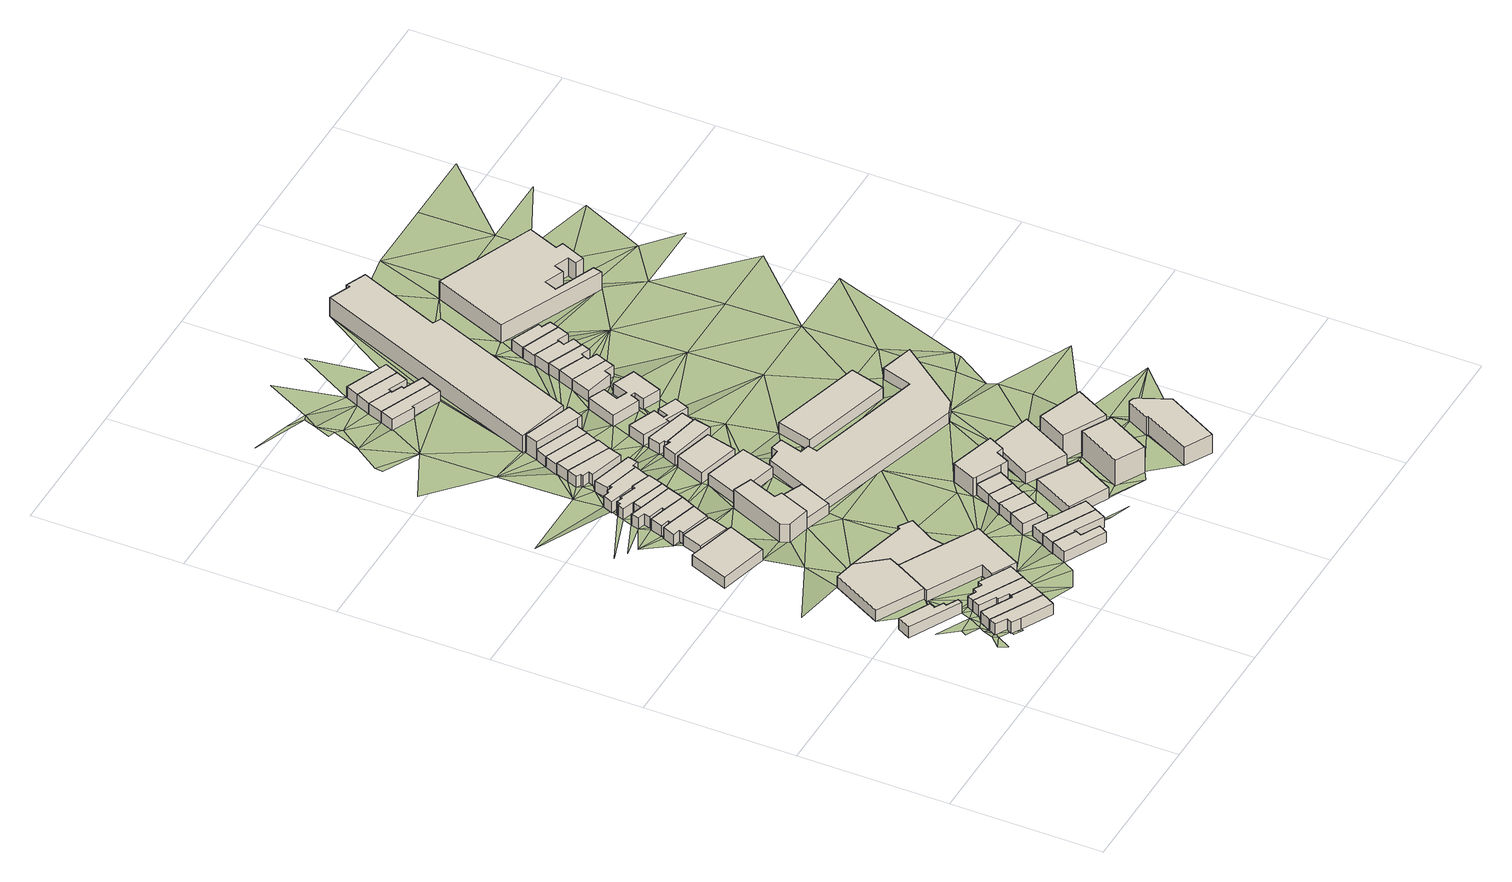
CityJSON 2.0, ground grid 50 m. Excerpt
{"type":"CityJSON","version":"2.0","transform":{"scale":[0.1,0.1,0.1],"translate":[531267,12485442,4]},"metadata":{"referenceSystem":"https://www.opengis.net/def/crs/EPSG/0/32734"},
"CityObjects":{
"building1":{"type":"Building","attributes":{"address":"7 Cecil Road Salt River Cape Town","building":"house","building:levels":1,"building_height":4.1,"plus_code":"4FRW3FC7+4F2","ground_height":8.91,"roof_height":13.01},"geometry":[{"type":"Solid","lod":"1","boundaries":[[[[0,1,2,3]],[[1,4,5,2]],[[4,6,7,5]],[[6,8,9,7]],[[8,10,11,9]],[[10,12,13,11]],[[12,14,15,13]],[[14,0,3,15]],[[3,2,5,7,9,11,13,15]],[[14,12,10,8,6,4,1,0]]]]}]},
"building2":{"type":"Building","attributes":{"address":"22 Fenton Road Salt River Cape Town","building":"house","building:levels":1,"building_height":4.1,"plus_code":"4FRW3FC7+2G6","ground_height":8.92,"roof_height":13.02},"geometry":[{"type":"Solid","lod":"1","boundaries":[[[[16,17,18,19]],[[17,20,21,18]],[[20,22,23,21]],[[22,24,25,23]],[[24,26,27,25]],[[26,28,29,27]],[[28,16,19,29]],[[19,18,21,23,25,27,29]],[[28,26,24,22,20,17,16]]]]}]},
"building3":{"type":"Building","attributes":{"address":"20 Fenton Road Salt River Cape Town","building":"house","building:levels":1,"building_height":4.1,"plus_code":"4FRW3FC7+2GM","ground_height":8.92,"roof_height":13.02},"geometry":[{"type":"Solid","lod":"1","boundaries":[[[[17,30,31,18]],[[30,32,33,31]],[[32,34,35,33]],[[34,36,37,35]],[[36,20,21,37]],[[20,17,18,21]],[[18,31,33,35,37,21]],[[20,36,34,32,30,17]]]]}]},
"building4":{"type":"Building","attributes":{"address":"Albert Road Salt River Cape Town","building":"retail","building:levels":1,"building_height":4.1,"plus_code":"4FRW3FC7+5FH","ground_height":8.48,"roof_height":12.58},"geometry":[{"type":"Solid","lod":"1","boundaries":[[[[38,39,40,41]],[[39,42,43,40]],[[42,44,45,43]],[[44,46,47,45]],[[46,48,49,47]],[[48,38,41,49]],[[41,40,43,45,47,49]],[[48,46,44,42,39,38]]]]}]},
"building5":{"type":"Building","attributes":{"address":"18 Fenton Road Salt River Cape Town","building":"house","building:levels":1,"building_height":4.1,"plus_code":"4FRW3FC7+3G4","ground_height":8.92,"roof_height":13.02},"geometry":[{"type":"Solid","lod":"1","boundaries":[[[[30,50,51,31]],[[50,52,53,51]],[[52,54,55,53]],[[54,56,57,55]],[[56,58,59,57]],[[58,60,61,59]],[[60,32,33,61]],[[32,30,31,33]],[[31,51,53,55,57,59,61,33]],[[32,60,58,56,54,52,50,30]]]]}]},
"building6":{"type":"Building","attributes":{"address":"16 Fenton Road Salt River Cape Town","building":"house","building:levels":1,"building_height":4.1,"plus_code":"4FRW3FC7+3G9","ground_height":8.92,"roof_height":13.02},"geometry":[{"type":"Solid","lod":"1","boundaries":[[[[50,62,63,51]],[[62,64,65,63]],[[64,66,67,65]],[[66,68,69,67]],[[68,70,71,69]],[[70,72,73,71]],[[72,52,53,73]],[[52,50,51,53]],[[51,63,65,67,69,71,73,53]],[[52,72,70,68,66,64,62,50]]]]}]},
"building7":{"type":"Building","attributes":{"address":"517 Albert Road Salt River Cape Town","building":"retail","building:levels":1,"building_height":4.1,"plus_code":"4FRW3FC7+8FV","ground_height":7.36,"roof_height":11.46},"geometry":[{"type":"Solid","lod":"1","boundaries":[[[[74,75,76,77]],[[75,78,79,76]],[[78,80,81,79]],[[80,74,77,81]],[[77,76,79,81]],[[80,78,75,74]]]]}]},
"building8":{"type":"Building","attributes":{"address":"Albert Road Salt River Cape Town","building":"retail","building:levels":1,"building_height":4.1,"plus_code":"4FRW3FC7+4H4","ground_height":8.55,"roof_height":12.65},"geometry":[{"type":"Solid","lod":"1","boundaries":[[[[82,83,47,84]],[[83,85,45,47]],[[85,86,87,45]],[[86,88,89,87]],[[88,90,91,89]],[[90,92,93,91]],[[92,94,95,93]],[[94,82,84,95]],[[84,47,45,87,89,91,93,95]],[[94,92,90,88,86,85,83,82]]]]}]},
"building9":{"type":"Building","attributes":{"address":"London Road Salt River Cape Town","building":"house","building:levels":1,"building_height":4.1,"plus_code":"4FRW3FC7+9FQ","ground_height":7.57,"roof_height":11.67},"geometry":[{"type":"Solid","lod":"1","boundaries":[[[[96,97,98,99]],[[97,100,101,98]],[[100,102,103,101]],[[102,96,99,103]],[[99,98,101,103]],[[102,100,97,96]]]]}]},
"building10":{"type":"Building","attributes":{"address":"Albert Road Salt River Cape Town","building":"retail","building:levels":1,"building_height":4.1,"plus_code":"4FRW3FC7+5HF","ground_height":8.55,"roof_height":12.65},"geometry":[{"type":"Solid","lod":"1","boundaries":[[[[104,105,49,41]],[[105,83,47,49]],[[83,82,84,47]],[[82,106,107,84]],[[106,108,109,107]],[[108,110,111,109]],[[110,112,113,111]],[[112,104,41,113]],[[41,49,47,84,107,109,111,113]],[[112,110,108,106,82,83,105,104]]]]}]},
"building11":{"type":"Building","attributes":{"address":"London Road Salt River Cape Town","building":"house","building:levels":1,"building_height":4.1,"plus_code":"4FRW3FC7+CG2","ground_height":6.97,"roof_height":11.07},"geometry":[{"type":"Solid","lod":"1","boundaries":[[[[114,115,116,117]],[[115,118,119,116]],[[118,120,121,119]],[[120,122,123,121]],[[122,124,125,123]],[[124,126,127,125]],[[126,114,117,127]],[[117,116,119,121,123,125,127]],[[126,124,122,120,118,115,114]]]]}]},
"building12":{"type":"Building","attributes":{"address":"London Road Salt River Cape Town","building":"house","building:levels":1,"building_height":4.1,"plus_code":"4FRW3FC7+CGF","ground_height":6.97,"roof_height":11.07},"geometry":[{"type":"Solid","lod":"1","boundaries":[[[[114,128,129,117]],[[128,130,131,129]],[[130,132,133,131]],[[132,134,135,133]],[[134,136,137,135]],[[136,115,116,137]],[[115,114,117,116]],[[117,129,131,133,135,137,116]],[[115,136,134,132,130,128,114]]]]}]},
"building13":{"type":"Building","attributes":{"address":"London Road Salt River Cape Town","building":"house","building:levels":1,"building_height":4.1,"plus_code":"4FRW3FC7+CGV","ground_height":6.97,"roof_height":11.07},"geometry":[{"type":"Solid","lod":"1","boundaries":[[[[128,138,139,129]],[[138,140,141,139]],[[140,142,143,141]],[[142,144,145,143]],[[144,146,147,145]],[[146,148,149,147]],[[148,150,151,149]],[[150,130,131,151]],[[130,128,129,131]],[[129,139,141,143,145,147,149,151,131]],[[130,150,148,146,144,142,140,138,128]]]]}]},
"building14":{"type":"Building","attributes":{"address":"O Blowitz Bros. Buildings 45 London Road Salt River Cape Town","building":"retail","building:levels":2,"building_height":6.9,"plus_code":"4FRW3FC7+9H3","ground_height":7.55,"roof_height":14.45},"geometry":[{"type":"Solid","lod":"1","boundaries":[[[[152,153,154,155]],[[153,156,157,154]],[[156,158,159,157]],[[158,160,161,159]],[[160,162,163,161]],[[162,164,165,163]],[[164,152,155,165]],[[155,154,157,159,161,163,165]],[[164,162,160,158,156,153,152]]]]}]},
"building15":{"type":"Building","attributes":{"address":"13 Fenton Road Salt River Cape Town","building":"house","building:levels":1,"building_height":4.1,"plus_code":"4FRW3FC7+2M3","ground_height":9.48,"roof_height":13.58},"geometry":[{"type":"Solid","lod":"1","boundaries":[[[[166,167,168,169]],[[167,170,171,168]],[[170,172,173,171]],[[172,174,175,173]],[[174,176,177,175]],[[176,166,169,177]],[[169,168,171,173,175,177]],[[176,174,172,170,167,166]]]]}]},
"building16":{"type":"Building","attributes":{"address":"London Road Salt River Cape Town","building":"house","building:levels":1,"building_height":4.1,"plus_code":"4FRW3FC7+FG4","ground_height":6.97,"roof_height":11.07},"geometry":[{"type":"Solid","lod":"1","boundaries":[[[[138,178,179,139]],[[178,180,181,179]],[[180,140,141,181]],[[140,138,139,141]],[[139,179,181,141]],[[140,180,178,138]]]]}]},
"building17":{"type":"Building","attributes":{"address":"London Road Salt River Cape Town","building":"house","building:levels":1,"building_height":4.1,"plus_code":"4FRW3FC7+FGG","ground_height":6.97,"roof_height":11.07},"geometry":[{"type":"Solid","lod":"1","boundaries":[[[[178,182,183,179]],[[182,184,185,183]],[[184,186,187,185]],[[186,188,189,187]],[[188,190,191,189]],[[190,192,193,191]],[[192,194,195,193]],[[194,196,197,195]],[[196,198,199,197]],[[198,180,181,199]],[[180,178,179,181]],[[179,183,185,187,189,191,193,195,197,199,181]],[[180,198,196,194,192,190,188,186,184,182,178]]]]}]},
"building18":{"type":"Building","attributes":{"address":"London Road Salt River Cape Town","building":"house","building:levels":1,"building_height":4.1,"plus_code":"4FRW3FC7+FGQ","ground_height":6.5,"roof_height":10.6},"geometry":[{"type":"Solid","lod":"1","boundaries":[[[[200,201,202,203]],[[201,204,205,202]],[[204,206,207,205]],[[206,208,209,207]],[[208,210,211,209]],[[210,212,213,211]],[[212,214,215,213]],[[214,216,217,215]],[[216,200,203,217]],[[203,202,205,207,209,211,213,215,217]],[[216,214,212,210,208,206,204,201,200]]]]}]},
"building19":{"type":"Building","attributes":{"address":"11 Fenton Road Salt River Cape Town","building":"house","building:levels":1,"building_height":4.1,"plus_code":"4FRW3FC7+2MP","ground_height":9.08,"roof_height":13.18},"geometry":[{"type":"Solid","lod":"1","boundaries":[[[[218,219,220,221]],[[219,222,223,220]],[[222,224,225,223]],[[224,226,227,225]],[[226,228,229,227]],[[228,218,221,229]],[[221,220,223,225,227,229]],[[228,226,224,222,219,218]]]]}]},
"building20":{"type":"Building","attributes":{"address":"523 Albert Road Salt River Cape Town","building":"retail","building:levels":1,"building_height":4.1,"plus_code":"4FRW3FC7+8H5","ground_height":7.55,"roof_height":11.65},"geometry":[{"type":"Solid","lod":"1","boundaries":[[[[152,230,231,232]],[[230,233,234,231]],[[233,235,236,234]],[[235,237,238,236]],[[237,153,239,238]],[[153,152,232,239]],[[232,231,234,236,238,239]],[[153,237,235,233,230,152]]]]}]},
"building21":{"type":"Building","attributes":{"address":"9 Fenton Road Salt River Cape Town","building":"house","building:levels":1,"building_height":4.1,"plus_code":"4FRW3FC7+2MX","ground_height":9.08,"roof_height":13.18},"geometry":[{"type":"Solid","lod":"1","boundaries":[[[[218,228,229,221]],[[228,240,241,229]],[[240,242,243,241]],[[242,218,221,243]],[[221,229,241,243]],[[242,240,228,218]]]]}]},
"building22":{"type":"Building","attributes":{"address":"7 Fenton Road Salt River Cape Town","building":"house","building:levels":1,"building_height":4.1,"plus_code":"4FRW3FC7+3MP","ground_height":9.08,"roof_height":13.18},"geometry":[{"type":"Solid","lod":"1","boundaries":[[[[244,245,246,247]],[[245,248,249,246]],[[248,250,251,249]],[[250,244,247,251]],[[247,246,249,251]],[[250,248,245,244]]]]}]},
"building23":{"type":"Building","attributes":{"address":"London Road Salt River Cape Town","building":"house","building:levels":1,"building_height":4.1,"plus_code":"4FRW3FC7+GH2","ground_height":6.5,"roof_height":10.6},"geometry":[{"type":"Solid","lod":"1","boundaries":[[[[201,252,253,202]],[[252,254,255,253]],[[254,256,257,255]],[[256,258,259,257]],[[258,260,261,259]],[[260,204,205,261]],[[204,201,202,205]],[[202,253,255,257,259,261,205]],[[204,260,258,256,254,252,201]]]]}]},
"building24":{"type":"Building","attributes":{"address":"5 Fenton Road Salt River Cape Town","building":"house","building:levels":1,"building_height":4.1,"plus_code":"4FRW3FC7+3PR","ground_height":9.08,"roof_height":13.18},"geometry":[{"type":"Solid","lod":"1","boundaries":[[[[262,244,247,263]],[[244,250,251,247]],[[250,264,265,251]],[[264,262,263,265]],[[263,247,251,265]],[[264,250,244,262]]]]}]},
"building25":{"type":"Building","attributes":{"address":"28 London Road Salt River Cape Town","building":"house","building:levels":1,"building_height":4.1,"plus_code":"4FRW3FC7+GHJ","ground_height":6.5,"roof_height":10.6},"geometry":[{"type":"Solid","lod":"1","boundaries":[[[[266,267,268,269]],[[267,270,271,268]],[[270,272,273,271]],[[272,274,275,273]],[[274,276,277,275]],[[276,278,279,277]],[[278,280,281,279]],[[280,266,269,281]],[[269,268,271,273,275,277,279,281]],[[280,278,276,274,272,270,267,266]]]]}]},
"building26":{"type":"Building","attributes":{"address":"37 London Road Salt River Cape Town","building":"house","building:levels":1,"building_height":4.1,"plus_code":"4FRW3FC7+9JV","ground_height":7.06,"roof_height":11.16},"geometry":[{"type":"Solid","lod":"1","boundaries":[[[[282,283,284,285]],[[283,286,287,284]],[[286,288,289,287]],[[288,282,285,289]],[[285,284,287,289]],[[288,286,283,282]]]]}]},
"building27":{"type":"Building","attributes":{"address":"26 London Road Salt River Cape Town","building":"house","building:levels":1,"building_height":4.1,"plus_code":"4FRW3FC7+HH3","ground_height":6.5,"roof_height":10.6},"geometry":[{"type":"Solid","lod":"1","boundaries":[[[[290,291,292,293]],[[291,267,268,292]],[[267,266,269,268]],[[266,290,293,269]],[[293,292,268,269]],[[266,267,291,290]]]]}]},
"building28":{"type":"Building","attributes":{"address":"3 Fenton Road Salt River Cape Town","building":"house","building:levels":1,"building_height":4.1,"plus_code":"4FRW3FC7+4P7","ground_height":8.55,"roof_height":12.65},"geometry":[{"type":"Solid","lod":"1","boundaries":[[[[294,295,296,297]],[[295,298,299,296]],[[298,300,301,299]],[[300,294,297,301]],[[297,296,299,301]],[[300,298,295,294]]]]}]},
"building29":{"type":"Building","attributes":{"address":"24 London Road Salt River Cape Town","building":"house","building:levels":1,"building_height":4.1,"plus_code":"4FRW3FC7+HH8","ground_height":6.03,"roof_height":10.13},"geometry":[{"type":"Solid","lod":"1","boundaries":[[[[302,303,304,305]],[[303,306,307,304]],[[306,308,309,307]],[[308,302,305,309]],[[305,304,307,309]],[[308,306,303,302]]]]}]},
"building30":{"type":"Building","attributes":{"address":"1 Fenton Road Salt River Cape Town","building":"house","building:levels":1,"building_height":4.1,"plus_code":"4FRW3FC7+4PP","ground_height":8.55,"roof_height":12.65},"geometry":[{"type":"Solid","lod":"1","boundaries":[[[[310,294,297,311]],[[294,300,301,297]],[[300,312,313,301]],[[312,310,311,313]],[[311,297,301,313]],[[312,300,294,310]]]]}]},
"building31":{"type":"Building","attributes":{"address":"31 London Road Salt River Cape Town","building":"house","building:levels":1,"building_height":4.1,"plus_code":"4FRW3FC7+CJP","ground_height":7.06,"roof_height":11.16},"geometry":[{"type":"Solid","lod":"1","boundaries":[[[[314,315,316,317]],[[315,318,319,316]],[[318,320,321,319]],[[320,314,317,321]],[[317,316,319,321]],[[320,318,315,314]]]]}]},
"building32":{"type":"Building","attributes":{"address":"22 London Road Salt River Cape Town","building":"house","building:levels":1,"building_height":4.1,"plus_code":"4FRW3FC7+HHP","ground_height":6.03,"roof_height":10.13},"geometry":[{"type":"Solid","lod":"1","boundaries":[[[[322,323,324,325]],[[323,303,304,324]],[[303,302,305,304]],[[302,322,325,305]],[[325,324,304,305]],[[302,303,323,322]]]]}]},
"building33":{"type":"Building","attributes":{"building":"commercial","building:levels":1,"building_height":4.1,"plus_code":"4FRW3FC7+3Q3","ground_height":9.08,"roof_height":13.18},"geometry":[{"type":"Solid","lod":"1","boundaries":[[[[326,327,328,329]],[[327,330,331,328]],[[330,332,333,331]],[[332,326,329,333]],[[329,328,331,333]],[[332,330,327,326]]]]}]},
"building34":{"type":"Building","attributes":{"address":"20 London Road Salt River Cape Town","building":"house","building:levels":2,"building_height":6.9,"plus_code":"4FRW3FC7+HHX","ground_height":6.03,"roof_height":12.93},"geometry":[{"type":"Solid","lod":"1","boundaries":[[[[323,322,334,335]],[[322,336,337,334]],[[336,338,339,337]],[[338,340,341,339]],[[340,323,335,341]],[[335,334,337,339,341]],[[340,338,336,322,323]]]]}]},
"building35":{"type":"Building","attributes":{"address":"472A Albert Road Salt River Cape Town","building":"retail","building:levels":2,"building_height":6.9,"plus_code":"4FRW3FC7+5Q6","ground_height":8.55,"roof_height":15.45},"geometry":[{"type":"Solid","lod":"1","boundaries":[[[[310,312,342,343]],[[312,344,345,342]],[[344,346,347,345]],[[346,348,349,347]],[[348,350,351,349]],[[350,352,353,351]],[[352,354,355,353]],[[354,310,343,355]],[[343,342,345,347,349,351,353,355]],[[354,352,350,348,346,344,312,310]]]]}]},
"building36":{"type":"Building","attributes":{"address":"London Road Salt River Cape Town","building":"house","building:levels":1,"building_height":4.1,"plus_code":"4FRW3FC7+FM6","ground_height":7.06,"roof_height":11.16},"geometry":[{"type":"Solid","lod":"1","boundaries":[[[[356,357,358,359]],[[357,360,361,358]],[[360,362,363,361]],[[362,364,365,363]],[[364,366,367,365]],[[366,356,359,367]],[[359,358,361,363,365,367]],[[366,364,362,360,357,356]]]]}]},
"building37":{"type":"Building","attributes":{"address":"London Road Salt River Cape Town","building":"house","building:levels":1,"building_height":4.1,"plus_code":"4FRW3FC7+FMM","ground_height":6.58,"roof_height":10.68},"geometry":[{"type":"Solid","lod":"1","boundaries":[[[[368,369,370,371]],[[369,372,373,370]],[[372,374,375,373]],[[374,376,377,375]],[[376,378,379,377]],[[378,368,371,379]],[[371,370,373,375,377,379]],[[378,376,374,372,369,368]]]]}]},
"building38":{"type":"Building","attributes":{"address":"11 Portland Road Salt River Cape Town","building":"house","building:levels":1,"building_height":4.1,"plus_code":"4FRW3FC7+QH4","ground_height":5.26,"roof_height":9.36},"geometry":[{"type":"Solid","lod":"1","boundaries":[[[[380,381,382,383]],[[381,384,385,382]],[[384,386,387,385]],[[386,388,389,387]],[[388,390,391,389]],[[390,380,383,391]],[[383,382,385,387,389,391]],[[390,388,386,384,381,380]]]]}]},
"building39":{"type":"Building","attributes":{"address":"9 Portland Road Salt River Cape Town","building":"house","building:levels":1,"building_height":4.1,"plus_code":"4FRW3FC7+QH9","ground_height":5.26,"roof_height":9.36},"geometry":[{"type":"Solid","lod":"1","boundaries":[[[[392,380,383,393]],[[380,390,391,383]],[[390,394,395,391]],[[394,396,397,395]],[[396,398,399,397]],[[398,400,401,399]],[[400,402,403,401]],[[402,392,393,403]],[[393,383,391,395,397,399,401,403]],[[402,400,398,396,394,390,380,392]]]]}]},
"building40":{"type":"Building","attributes":{"address":"London Road Salt River Cape Town","building":"house","building:levels":1,"building_height":4.1,"plus_code":"4FRW3FC7+GM2","ground_height":6.58,"roof_height":10.68},"geometry":[{"type":"Solid","lod":"1","boundaries":[[[[404,405,406,407]],[[405,408,409,406]],[[408,410,411,409]],[[410,412,413,411]],[[412,414,415,413]],[[414,416,417,415]],[[416,418,419,417]],[[418,420,421,419]],[[420,422,423,421]],[[422,404,407,423]],[[407,406,409,411,413,415,417,419,421,423]],[[422,420,418,416,414,412,410,408,405,404]]]]}]},
"building41":{"type":"Building","attributes":{"address":"7 Portland Road Salt River Cape Town","building":"house","building:levels":1,"building_height":4.1,"plus_code":"4FRW3FC7+QHX","ground_height":5.26,"roof_height":9.36},"geometry":[{"type":"Solid","lod":"1","boundaries":[[[[424,392,393,425]],[[392,402,403,393]],[[402,426,427,403]],[[426,428,429,427]],[[428,430,431,429]],[[430,424,425,431]],[[425,393,403,427,429,431]],[[430,428,426,402,392,424]]]]}]},
"building42":{"type":"Building","attributes":{"address":"474 Albert Road Salt River Cape Town","building":"retail","building:levels":1,"building_height":4.1,"plus_code":"4FRW3FC7+4RC","ground_height":8.74,"roof_height":12.84},"geometry":[{"type":"Solid","lod":"1","boundaries":[[[[432,433,434,435]],[[433,436,437,434]],[[436,438,439,437]],[[438,440,441,439]],[[440,442,443,441]],[[442,432,435,443]],[[435,434,437,439,441,443]],[[442,440,438,436,433,432]]]]}]},
"building43":{"type":"Building","attributes":{"address":"6 Goldsmith Road Salt River Cape Town","building":"commercial","building:levels":3,"building_height":9.7,"plus_code":"4FRW3FC7+2RX","ground_height":9.3,"roof_height":19},"geometry":[{"type":"Solid","lod":"1","boundaries":[[[[444,445,446,447]],[[445,448,449,446]],[[448,450,451,449]],[[450,444,447,451]],[[447,446,449,451]],[[450,448,445,444]]]]}]},
"building44":{"type":"Building","attributes":{"address":"5 Portland Road Salt River Cape Town","building":"house","building:levels":1,"building_height":4.1,"plus_code":"4FRW3FC7+RH9","ground_height":5.26,"roof_height":9.36},"geometry":[{"type":"Solid","lod":"1","boundaries":[[[[424,430,431,425]],[[430,452,453,431]],[[452,454,455,453]],[[454,424,425,455]],[[425,431,453,455]],[[454,452,430,424]]]]}]},
"building45":{"type":"Building","attributes":{"address":"545 Albert Road Salt River Cape Town","building":"retail","building:levels":1,"building_height":4.1,"plus_code":"4FRW3FC7+8P3","ground_height":7.55,"roof_height":11.65},"geometry":[{"type":"Solid","lod":"1","boundaries":[[[[233,456,457,234]],[[456,458,459,457]],[[458,460,461,459]],[[460,462,463,461]],[[462,464,465,463]],[[464,466,467,465]],[[466,468,469,467]],[[468,470,471,469]],[[470,472,473,471]],[[472,474,475,473]],[[474,476,477,475]],[[476,478,479,477]],[[478,235,236,479]],[[235,233,234,236]],[[234,457,459,461,463,465,467,469,471,473,475,477,479,236]],[[235,478,476,474,472,470,468,466,464,462,460,458,456,233]]]]}]},
"building46":{"type":"Building","attributes":{"address":"London Road Salt River Cape Town","building":"house","building:levels":1,"building_height":4.1,"plus_code":"4FRW3FC7+HP4","ground_height":6.12,"roof_height":10.22},"geometry":[{"type":"Solid","lod":"1","boundaries":[[[[480,481,482,483]],[[481,484,485,482]],[[484,486,487,485]],[[486,488,489,487]],[[488,490,491,489]],[[490,492,493,491]],[[492,494,495,493]],[[494,496,497,495]],[[496,498,499,497]],[[498,500,501,499]],[[500,502,503,501]],[[502,480,483,503]],[[483,482,485,487,489,491,493,495,497,499,501,503]],[[502,500,498,496,494,492,490,488,486,484,481,480]]]]}]},
"building47":{"type":"Building","attributes":{"address":"484 Goldsmith Road Salt River Cape Town","building":"apartments","building:levels":3,"building_height":9.7,"plus_code":"4FRW3FC7+4V3","ground_height":8.74,"roof_height":18.44},"geometry":[{"type":"Solid","lod":"1","boundaries":[[[[433,432,504,505]],[[432,506,507,504]],[[506,508,509,507]],[[508,433,505,509]],[[505,504,507,509]],[[508,506,432,433]]]]}]},
"building48":{"type":"Building","attributes":{"address":"Salt River","building":"industrial","building:levels":1,"building_height":4.1,"plus_code":"4FRW3FC7+8QW","ground_height":7.68,"roof_height":11.78},"geometry":[{"type":"Solid","lod":"1","boundaries":[[[[510,511,512,513]],[[511,514,515,512]],[[514,516,517,515]],[[516,510,513,517]],[[513,512,515,517]],[[516,514,511,510]]]]}]},
"building49":{"type":"Building","attributes":{"address":"12 London Road Salt River Cape Town","building":"industrial","building:levels":2,"building_height":6.9,"plus_code":"4FRW3FC7+PJ5","ground_height":4.98,"roof_height":11.88},"geometry":[{"type":"Solid","lod":"1","boundaries":[[[[518,519,520,521]],[[519,522,523,520]],[[522,524,525,523]],[[524,526,527,525]],[[526,528,529,527]],[[528,530,531,529]],[[530,532,533,531]],[[532,518,521,533]],[[521,520,523,525,527,529,531,533]],[[532,530,528,526,524,522,519,518]]]]}]},
"building50":{"type":"Building","attributes":{"building":"retail","building:levels":2,"building_height":6.9,"plus_code":"4FRW3F97+XWV","ground_height":9.56,"roof_height":16.46},"geometry":[{"type":"Solid","lod":"1","boundaries":[[[[534,535,536,537]],[[535,538,539,536]],[[538,540,541,539]],[[540,542,543,541]],[[542,544,545,543]],[[544,546,547,545]],[[546,548,549,547]],[[548,550,551,549]],[[550,534,537,551]],[[537,536,539,541,543,545,547,549,551]],[[550,548,546,544,542,540,538,535,534]]]]}]},
"building51":{"type":"Building","attributes":{"address":"27 London Road Salt River Cape Town","building":"house","building:levels":1,"building_height":4.1,"plus_code":"4FRW3FC7+JP2","ground_height":6.12,"roof_height":10.22},"geometry":[{"type":"Solid","lod":"1","boundaries":[[[[552,553,554,555]],[[553,556,557,554]],[[556,558,559,557]],[[558,560,561,559]],[[560,562,563,561]],[[562,552,555,563]],[[555,554,557,559,561,563]],[[562,560,558,556,553,552]]]]}]},
"building52":{"type":"Building","attributes":{"address":"25 London Road Salt River Cape Town","building":"house","building:levels":1,"building_height":4.1,"plus_code":"4FRW3FC7+JP7","ground_height":6.12,"roof_height":10.22},"geometry":[{"type":"Solid","lod":"1","boundaries":[[[[564,552,555,565]],[[552,562,563,555]],[[562,566,567,563]],[[566,568,569,567]],[[568,570,571,569]],[[570,564,565,571]],[[565,555,563,567,569,571]],[[570,568,566,562,552,564]]]]}]},
"building53":{"type":"Building","attributes":{"address":"23 London Road Salt River Cape Town","building":"house","building:levels":1,"building_height":4.1,"plus_code":"4FRW3FC7+JPW","ground_height":6.12,"roof_height":10.22},"geometry":[{"type":"Solid","lod":"1","boundaries":[[[[572,564,565,573]],[[564,570,571,565]],[[570,574,575,571]],[[574,576,577,575]],[[576,578,579,577]],[[578,572,573,579]],[[573,565,571,575,577,579]],[[578,576,574,570,564,572]]]]}]},
"building54":{"type":"Building","attributes":{"address":"21 London Road Salt River Cape Town","building":"house","building:levels":1,"building_height":4.1,"plus_code":"4FRW3FC7+MP5","ground_height":5.65,"roof_height":9.75},"geometry":[{"type":"Solid","lod":"1","boundaries":[[[[580,581,582,583]],[[581,584,585,582]],[[584,586,587,585]],[[586,588,589,587]],[[588,590,591,589]],[[590,580,583,591]],[[583,582,585,587,589,591]],[[590,588,586,584,581,580]]]]}]},
"building55":{"type":"Building","attributes":{"address":"19 London Road Salt River Cape Town","building":"house","building:levels":1,"building_height":4.1,"plus_code":"4FRW3FC7+MPH","ground_height":5.55,"roof_height":9.65},"geometry":[{"type":"Solid","lod":"1","boundaries":[[[[592,593,594,595]],[[593,596,597,594]],[[596,598,599,597]],[[598,600,601,599]],[[600,602,603,601]],[[602,604,605,603]],[[604,592,595,605]],[[595,594,597,599,601,603,605]],[[604,602,600,598,596,593,592]]]]}]},
"building56":{"type":"Building","attributes":{"address":"17 London Road Salt River Cape Town","building":"house","building:levels":1,"building_height":4.1,"plus_code":"4FRW3FC7+MQJ","ground_height":5.55,"roof_height":9.65},"geometry":[{"type":"Solid","lod":"1","boundaries":[[[[593,592,595,594]],[[592,606,607,595]],[[606,608,609,607]],[[608,610,611,609]],[[610,612,613,611]],[[612,593,594,613]],[[594,595,607,609,611,613]],[[612,610,608,606,592,593]]]]}]},
"building57":{"type":"Building","attributes":{"address":"Salt River Cape Town","building":"industrial","building:levels":2,"building_height":6.9,"plus_code":"4FRW3FC7+PRX","ground_height":5.15,"roof_height":12.05},"geometry":[{"type":"Solid","lod":"1","boundaries":[[[[614,615,616,617]],[[615,618,619,616]],[[618,620,621,619]],[[620,622,623,621]],[[622,624,625,623]],[[624,626,627,625]],[[626,628,629,627]],[[628,630,631,629]],[[630,632,633,631]],[[632,634,635,633]],[[634,636,637,635]],[[636,638,639,637]],[[638,640,641,639]],[[640,614,617,641]],[[617,616,619,621,623,625,627,629,631,633,635,637,639,641]],[[640,638,636,634,632,630,628,626,624,622,620,618,615,614]]]]}]},
"terrain1":{"type":"TINRelief","geometry":[{"type":"CompositeSurface","lod":"1","boundaries":[[[642,643,644]],[[645,642,644]],[[646,645,644]],[[646,647,645]],[[646,644,648]],[[649,650,651]],[[20,647,646]],[[652,653,650]],[[654,646,648]],[[648,655,656]],[[647,20,649]],[[657,648,656]],[[652,650,649]],[[36,649,20]],[[36,652,649]],[[8,12,10]],[[652,36,54]],[[12,658,42]],[[4,8,6]],[[652,54,52]],[[36,58,54]],[[652,52,1]],[[8,659,12]],[[8,4,659]],[[72,4,1]],[[1,52,72]],[[660,58,36]],[[58,56,54]],[[658,12,659]],[[4,72,68]],[[661,662,663]],[[4,68,659]],[[58,660,664]],[[60,58,664]],[[70,68,72]],[[64,659,68]],[[66,64,68]],[[659,64,665]],[[104,661,663]],[[666,667,668]],[[666,668,669]],[[64,670,665]],[[670,64,671]],[[97,78,672]],[[669,673,671]],[[673,670,671]],[[674,669,668]],[[675,676,661]],[[120,118,677]],[[120,96,678]],[[661,104,679]],[[677,118,134]],[[678,122,120]],[[669,166,673]],[[134,132,677]],[[97,672,100]],[[680,144,142]],[[144,677,132]],[[676,681,672]],[[669,674,166]],[[681,676,675]],[[678,96,102]],[[196,682,198]],[[134,118,115]],[[661,679,675]],[[136,134,115]],[[112,110,104]],[[132,148,144]],[[100,672,102]],[[683,212,684]],[[685,678,102]],[[146,144,148]],[[673,166,176]],[[148,132,130]],[[212,686,684]],[[687,104,110]],[[687,679,104]],[[142,140,198]],[[130,150,148]],[[218,673,176]],[[160,672,681]],[[106,82,688]],[[198,140,180]],[[672,160,102]],[[192,196,194]],[[192,683,196]],[[245,673,218]],[[688,673,245]],[[160,685,102]],[[192,188,683]],[[190,188,192]],[[108,106,688]],[[160,114,685]],[[184,683,188]],[[687,110,108]],[[212,210,208]],[[212,258,686]],[[679,687,689]],[[212,208,258]],[[184,188,186]],[[218,242,245]],[[208,206,260]],[[690,691,692]],[[258,208,260]],[[204,260,206]],[[693,690,692]],[[244,688,245]],[[156,153,237]],[[114,288,128]],[[686,258,274]],[[270,686,274]],[[114,160,288]],[[686,270,267]],[[242,248,245]],[[156,237,158]],[[694,160,158]],[[695,696,697]],[[692,698,693]],[[688,244,262]],[[318,138,128]],[[274,258,278]],[[108,688,699]],[[291,695,686]],[[274,272,270]],[[291,686,267]],[[288,160,694]],[[276,274,278]],[[158,237,700]],[[138,318,701]],[[248,242,327]],[[702,703,696]],[[294,688,262]],[[128,288,318]],[[700,237,235]],[[108,704,687]],[[705,278,258]],[[242,706,327]],[[707,694,158]],[[303,695,291]],[[688,294,354]],[[704,689,687]],[[708,702,696]],[[709,698,710]],[[315,711,701]],[[327,250,248]],[[709,712,698]],[[713,689,704]],[[354,699,688]],[[707,158,700]],[[711,714,715]],[[318,315,701]],[[303,323,695]],[[710,716,709]],[[700,235,707]],[[715,714,717]],[[695,718,696]],[[709,719,712]],[[705,720,278]],[[721,695,323]],[[711,364,714]],[[108,699,704]],[[706,719,327]],[[706,712,719]],[[722,709,716]],[[721,718,695]],[[364,711,315]],[[327,326,250]],[[318,288,320]],[[235,478,707]],[[723,708,696]],[[354,294,310]],[[327,719,724]],[[264,250,326]],[[708,725,726]],[[727,728,729]],[[705,714,730]],[[362,714,364]],[[731,726,732]],[[352,699,354]],[[720,733,734]],[[405,720,705]],[[362,730,714]],[[326,735,264]],[[708,380,725]],[[288,286,320]],[[732,726,725]],[[708,723,380]],[[478,286,707]],[[736,734,733]],[[730,374,705]],[[696,737,723]],[[733,720,405]],[[738,364,315]],[[352,704,699]],[[735,326,739]],[[374,405,705]],[[728,740,729]],[[362,357,730]],[[719,741,724]],[[362,360,357]],[[286,478,742]],[[696,718,743]],[[732,740,728]],[[744,742,478]],[[736,733,745]],[[735,344,312]],[[718,721,746]],[[735,739,344]],[[730,357,747]],[[424,732,725]],[[392,725,380]],[[424,740,732]],[[733,405,404]],[[742,748,286]],[[704,749,713]],[[750,364,738]],[[743,737,696]],[[741,751,724]],[[392,424,725]],[[745,733,752]],[[724,751,753]],[[745,754,755]],[[739,326,756]],[[739,757,344]],[[738,320,750]],[[758,746,721]],[[759,760,516]],[[761,405,374]],[[762,759,763]],[[733,404,752]],[[764,320,286]],[[748,762,763]],[[344,757,765]],[[754,745,752]],[[326,753,766]],[[286,748,514]],[[759,516,763]],[[766,756,326]],[[454,740,424]],[[739,438,757]],[[741,767,751]],[[750,320,764]],[[743,768,737]],[[769,761,374]],[[749,704,352]],[[770,740,454]],[[763,514,748]],[[394,743,718]],[[753,751,445]],[[516,514,763]],[[286,514,764]],[[754,502,758]],[[502,754,752]],[[438,771,757]],[[769,772,761]],[[773,752,404]],[[753,445,766]],[[764,774,750]],[[758,502,746]],[[402,400,398]],[[771,749,352]],[[756,766,445]],[[402,398,426]],[[404,775,773]],[[776,777,778]],[[779,756,445]],[[778,775,776]],[[780,772,769]],[[774,780,769]],[[771,438,781]],[[760,782,516]],[[398,428,426]],[[764,780,774]],[[428,398,396]],[[778,783,775]],[[394,784,743]],[[396,394,428]],[[783,773,775]],[[552,746,502]],[[779,445,785]],[[767,786,787]],[[749,771,781]],[[436,781,438]],[[394,430,428]],[[788,783,778]],[[553,502,500]],[[789,773,783]],[[788,778,790]],[[791,773,789]],[[792,500,793]],[[394,718,530]],[[552,502,553]],[[767,787,794]],[[454,452,795]],[[430,394,452]],[[794,785,445]],[[552,564,746]],[[500,792,796]],[[514,797,764]],[[746,564,572]],[[553,500,556]],[[780,764,797]],[[787,786,798]],[[760,799,782]],[[436,800,781]],[[749,781,800]],[[796,556,500]],[[746,572,801]],[[780,797,790]],[[433,802,436]],[[785,794,542]],[[803,746,801]],[[787,542,794]],[[556,796,804]],[[530,452,394]],[[805,746,803]],[[788,790,806]],[[556,560,558]],[[804,560,556]],[[542,807,785]],[[807,802,785]],[[514,808,797]],[[560,804,562]],[[801,572,580]],[[809,436,802]],[[436,810,800]],[[788,806,804]],[[807,542,540]],[[538,807,540]],[[790,797,806]],[[570,568,566]],[[811,803,801]],[[570,576,574]],[[436,809,810]],[[576,570,566]],[[562,804,806]],[[799,812,782]],[[803,811,813]],[[812,808,782]],[[800,810,814]],[[815,803,813]],[[805,803,815]],[[816,800,814]],[[566,562,817]],[[818,819,820]],[[802,807,821]],[[807,538,821]],[[817,576,566]],[[818,822,823]],[[821,538,535]],[[818,820,822]],[[821,535,824]],[[816,825,800]],[[815,813,610]],[[576,817,578]],[[562,806,817]],[[578,817,820]],[[826,808,812]],[[809,802,827]],[[820,817,822]],[[808,828,797]],[[829,805,640]],[[608,606,610]],[[817,592,822]],[[640,805,815]],[[797,828,806]],[[816,814,830]],[[810,809,827]],[[812,825,826]],[[606,592,817]],[[825,816,831]],[[826,828,808]],[[829,640,524]],[[831,816,830]],[[832,815,610]],[[825,831,826]],[[833,817,806]],[[610,606,832]],[[606,817,832]],[[828,833,806]],[[640,834,524]],[[835,836,837]],[[838,826,831]],[[833,839,817]],[[840,834,640]],[[832,817,839]],[[826,838,828]],[[836,835,841]],[[640,842,840]],[[836,843,844]],[[836,841,843]],[[839,841,832]],[[845,844,843]],[[846,843,841]],[[847,833,828]],[[848,834,840]],[[833,847,839]],[[849,841,839]],[[841,849,846]],[[850,846,851]],[[848,840,842]],[[842,852,850]],[[851,846,849]],[[842,850,851]],[[848,853,834]],[[839,854,849]],[[855,842,851]],[[855,851,849]],[[856,848,842]],[[853,848,857]]]}]}
},
"vertices":[
[91,426,49],[262,338,49],[262,338,90],[91,426,90],[269,353,49],[269,353,90],[230,373,49],[230,373,90],[236,384,49],[236,384,90],[206,399,49],[206,399,90],[216,418,49],[216,418,90],[114,470,49],[114,470,90],
[375,95,49],[399,139,49],[399,139,90],[375,95,90],[227,230,49],[227,230,90],[215,205,49],[215,205,90],[252,185,49],[252,185,90],[242,166,49],[242,166,90],[271,150,49],[271,150,90],
[424,187,49],[424,187,90],[353,223,49],[353,223,90],[349,216,49],[349,216,90],[248,269,49],[248,269,90],
[284,705,45],[212,719,45],[212,719,86],[284,705,86],[121,548,45],[121,548,86],[275,467,45],[275,467,86],[338,583,45],[338,583,86],[354,616,45],[354,616,86],
[446,228,49],[446,228,90],[284,313,49],[284,313,90],[270,286,49],[270,286,90],[327,257,49],[327,257,90],[323,248,49],[323,248,90],[357,230,49],[357,230,90],
[474,282,49],[474,282,90],[368,337,49],[368,337,90],[359,320,49],[359,320,90],[332,335,49],[332,335,90],[324,321,49],[324,321,90],[296,335,49],[296,335,90],
[238,975,34],[291,1105,34],[291,1105,75],[238,975,75],[125,1150,34],[125,1150,75],[74,1018,34],[74,1018,75],
[483,506,46],[338,583,46],[483,506,86],[275,467,46],[269,455,46],[269,455,86],[446,362,46],[446,362,86],[423,319,46],[423,319,86],[502,277,46],[502,277,86],[594,447,46],[594,447,86],
[194,1213,36],[172,1144,36],[172,1144,77],[194,1213,77],[278,1111,36],[278,1111,77],[300,1180,36],[300,1180,77],
[284,705,46],[354,616,46],[491,550,46],[491,550,86],[541,636,46],[541,636,86],[499,663,46],[499,663,86],[492,653,46],[492,653,86],
[334,1247,30],[237,1275,30],[237,1275,71],[334,1247,71],[206,1283,30],[206,1283,71],[188,1241,30],[188,1241,71],[214,1235,30],[214,1235,71],[208,1220,30],[208,1220,71],[309,1191,30],[309,1191,71],
[356,1295,30],[356,1295,71],[281,1317,30],[281,1317,71],[225,1333,30],[225,1333,71],[210,1291,30],[210,1291,71],[239,1283,30],[239,1283,71],
[375,1350,30],[375,1350,71],[260,1382,30],[260,1382,71],[219,1394,30],[219,1394,71],[212,1369,30],[212,1369,71],[237,1361,30],[237,1361,71],[231,1341,30],[231,1341,71],[284,1326,30],[284,1326,71],
[424,923,35],[466,1026,35],[466,1026,104],[424,923,104],[442,1037,35],[442,1037,104],[481,1134,35],[481,1134,104],[417,1158,35],[417,1158,104],[335,967,35],[335,967,104],[346,941,35],[346,941,104],
[597,169,55],[734,99,55],[734,99,96],[597,169,96],[750,129,55],[750,129,96],[688,160,55],[688,160,96],[698,179,55],[698,179,96],[622,219,55],[622,219,96],
[386,1376,30],[386,1376,71],[271,1413,30],[271,1413,71],
[403,1427,30],[403,1427,71],[336,1449,30],[336,1449,71],[332,1439,30],[332,1439,71],[275,1458,30],[275,1458,71],[273,1451,30],[273,1451,71],[253,1458,30],[253,1458,71],[249,1445,30],[249,1445,71],[239,1448,30],[239,1448,71],[231,1426,30],[231,1426,71],
[403,1427,25],[426,1482,25],[426,1482,66],[403,1427,66],[314,1512,25],[314,1512,66],[312,1503,25],[312,1503,66],[291,1509,25],[291,1509,66],[286,1501,25],[286,1501,66],[264,1507,25],[264,1507,66],[250,1473,25],[250,1473,66],[336,1449,25],[336,1449,66],
[647,263,51],[622,219,51],[622,219,92],[647,263,92],[698,179,51],[698,179,92],[703,188,51],[703,188,92],[798,138,51],[798,138,92],[817,175,51],[817,175,92],
[513,895,35],[513,895,76],[424,923,76],[521,914,35],[521,914,76],[559,1005,35],[559,1005,76],[472,1042,35],[472,1042,76],[466,1026,76],
[840,218,51],[840,218,92],[670,308,51],[670,308,92],
[692,390,51],[662,336,51],[662,336,92],[692,390,92],[740,295,51],[740,295,92],[768,348,51],[768,348,92],
[428,1491,25],[428,1491,66],[448,1487,25],[448,1487,66],[457,1522,25],[457,1522,66],[315,1561,25],[315,1561,66],[303,1515,25],[303,1515,66],
[720,441,51],[720,441,92],[797,400,51],[797,400,92],
[470,1591,25],[322,1653,25],[322,1653,66],[470,1591,66],[309,1618,25],[309,1618,66],[323,1611,25],[323,1611,66],[319,1603,25],[319,1603,66],[345,1595,25],[345,1595,66],[339,1579,25],[339,1579,66],[455,1545,25],[455,1545,66],
[437,1160,31],[597,1120,31],[597,1120,72],[437,1160,72],[631,1233,31],[631,1233,72],[484,1274,31],[484,1274,72],
[489,1635,25],[340,1697,25],[340,1697,66],[489,1635,66],
[747,490,46],[720,441,46],[720,441,86],[747,490,86],[797,400,46],[797,400,86],[825,450,46],[825,450,86],
[509,1682,20],[359,1742,20],[359,1742,61],[509,1682,61],[340,1697,20],[340,1697,61],[489,1635,20],[489,1635,61],
[774,542,46],[774,542,86],[855,503,46],[855,503,86],
[647,1356,31],[518,1391,31],[518,1391,72],[647,1356,72],[480,1294,31],[480,1294,72],[621,1256,31],[621,1256,72],
[525,1722,20],[376,1780,20],[376,1780,61],[525,1722,61],
[866,391,51],[794,250,51],[794,250,92],[866,391,92],[924,185,51],[924,185,92],[997,319,51],[997,319,92],
[525,1722,89],[376,1780,89],[542,1715,20],[542,1715,89],[562,1767,20],[562,1767,89],[393,1824,20],[393,1824,89],
[855,503,114],[774,542,114],[879,493,46],[879,493,114],[901,538,46],[901,538,114],[925,531,46],[925,531,114],[952,586,46],[952,586,114],[800,629,46],[800,629,114],[762,547,46],[762,547,114],
[693,1422,31],[568,1448,31],[568,1448,72],[693,1422,72],[567,1439,31],[567,1439,72],[541,1448,31],[541,1448,72],[521,1400,31],[521,1400,72],[680,1365,31],[680,1365,72],
[568,1448,26],[693,1422,26],[693,1422,67],[568,1448,67],[708,1470,26],[708,1470,67],[564,1508,26],[564,1508,67],[551,1466,26],[551,1466,67],[569,1460,26],[569,1460,67],
[338,2269,13],[319,2223,13],[319,2223,54],[338,2269,54],[397,2191,13],[397,2191,54],[400,2198,13],[400,2198,54],[500,2157,13],[500,2157,54],[516,2196,13],[516,2196,54],
[356,2319,13],[356,2319,54],[532,2230,13],[532,2230,54],[464,2258,13],[464,2258,54],[468,2266,13],[468,2266,54],[432,2281,13],[432,2281,54],[436,2285,13],[436,2285,54],
[590,1584,26],[567,1526,26],[567,1526,67],[590,1584,67],[658,1489,26],[658,1489,67],[661,1498,26],[661,1498,67],[738,1467,26],[738,1467,67],[758,1516,26],[758,1516,67],[694,1541,26],[694,1541,67],[680,1505,26],[680,1505,67],[667,1510,26],[667,1510,67],[682,1548,26],[682,1548,67],
[377,2367,13],[377,2367,54],[440,2295,13],[440,2295,54],[503,2268,13],[503,2268,54],[520,2307,13],[520,2307,54],
[1023,385,47],[1075,483,47],[1075,483,88],[1023,385,88],[1106,543,47],[1106,543,88],[963,583,47],[963,583,88],[881,435,47],[881,435,88],[1012,365,47],[1012,365,88],
[1154,290,53],[1060,340,53],[1060,340,150],[1154,290,150],[982,192,53],[982,192,150],[1075,143,53],[1075,143,150],
[540,2353,13],[540,2353,54],[397,2410,13],[397,2410,54],
[1046,766,35],[1046,766,76],[1091,783,35],[1091,783,76],[1256,999,35],[1256,999,76],[1144,1029,35],[1144,1029,76],[1113,927,35],[1113,927,76],[716,1035,35],[716,1035,76],[725,1067,35],[725,1067,76],[692,1075,35],[692,1075,76],[715,1151,35],[715,1151,76],[671,1160,35],[671,1160,76],[661,1137,35],[661,1137,76],[616,1139,35],[616,1139,76],
[614,1648,21],[708,1611,21],[708,1611,62],[614,1648,62],[721,1642,21],[721,1642,62],[734,1637,21],[734,1637,62],[721,1604,21],[721,1604,62],[781,1580,21],[781,1580,62],[822,1684,21],[822,1684,62],[747,1714,21],[747,1714,62],[725,1660,21],[725,1660,62],[689,1674,21],[689,1674,62],[710,1726,21],[710,1726,62],[654,1748,21],[654,1748,62],
[1023,385,144],[1075,483,144],[1165,312,47],[1165,312,144],[1227,430,47],[1227,430,144],
[1061,989,37],[1094,1106,37],[1094,1106,78],[1061,989,78],[782,1192,37],[782,1192,78],[750,1075,37],[750,1075,78],
[572,1791,10],[772,2288,10],[772,2288,79],[572,1791,79],[744,2302,10],[744,2302,79],[857,2577,10],[857,2577,79],[789,2606,10],[789,2606,79],[787,2593,10],[787,2593,79],[715,2623,10],[715,2623,79],[394,1835,10],[394,1835,79],
[1338,181,56],[1296,276,56],[1296,276,125],[1338,181,125],[1289,285,56],[1289,285,125],[1273,290,56],[1273,290,125],[1266,285,56],[1266,285,125],[1228,211,56],[1228,211,125],[1234,209,56],[1234,209,125],[1152,52,56],[1152,52,125],[1242,4,56],[1242,4,125],
[710,1830,21],[683,1762,21],[683,1762,62],[710,1830,62],[778,1740,21],[778,1740,62],[787,1761,21],[787,1761,62],[820,1749,21],[820,1749,62],[832,1781,21],[832,1781,62],
[731,1882,21],[731,1882,62],[847,1817,21],[847,1817,62],[815,1830,21],[815,1830,62],[821,1845,21],[821,1845,62],
[747,1924,21],[747,1924,62],[827,1857,21],[827,1857,62],[855,1845,21],[855,1845,62],[867,1874,21],[867,1874,62],
[769,1981,17],[747,1924,17],[747,1924,58],[769,1981,58],[867,1874,17],[867,1874,58],[884,1911,17],[884,1911,58],[848,1926,17],[848,1926,58],[856,1945,17],[856,1945,58],
[915,1976,15],[784,2027,15],[784,2027,56],[915,1976,56],[765,1979,15],[765,1979,56],[769,1981,15],[769,1981,56],[856,1945,15],[856,1945,56],[860,1951,15],[860,1951,56],[899,1936,15],[899,1936,56],
[925,2008,15],[925,2008,56],[895,2020,15],[895,2020,56],[901,2033,15],[901,2033,56],[803,2073,15],[803,2073,56],
[824,2117,12],[1172,1961,12],[1172,1961,80],[824,2117,80],[1180,1992,12],[1180,1992,80],[1042,2048,12],[1042,2048,80],[1059,2090,12],[1059,2090,80],[1124,2064,12],[1124,2064,80],[1137,2098,12],[1137,2098,80],[1187,2078,12],[1187,2078,80],[1176,2049,12],[1176,2049,80],[1205,2038,12],[1205,2038,80],[1240,2122,12],[1240,2122,80],[1215,2132,12],[1215,2132,80],[1257,2236,12],[1257,2236,80],[925,2369,12],[925,2369,80],
[164,172,54],[177,143,54],[203,188,54],[198,207,54],[215,205,54],[215,242,49],[242,166,54],[224,258,49],[187,301,49],[177,282,49],[249,306,49],[141,362,49],[252,185,54],[235,154,54],[265,138,54],[271,150,54],[275,467,49],[269,455,49],[349,216,54],[255,847,41],[47,753,40],[212,719,46],[353,223,54],[446,362,50],[424,187,55],[399,139,55],[506,97,55],[446,228,50],[423,319,50],[474,282,50],[291,1105,36],[502,277,50],[576,130,55],[346,941,41],[238,975,36],[128,1327,28],[208,1220,36],[424,923,41],[99,1347,28],[335,967,41],[61,1372,28],[250,1473,30],[5,1602,23],[309,1191,36],[255,1602,25],[506,847,41],[594,447,50],[513,895,41],[698,179,56],[688,160,56],[750,129,56],[703,188,56],[437,1160,35],[255,1852,20],[255,2102,16],[78,2021,14],[798,138,56],[757,597,46],[506,1102,35],[386,1376,31],[136,2188,16],[133,2163,16],[757,847,41],[457,1522,26],[840,218,56],[597,1120,35],[199,2276,13],[814,161,56],[816,152,56],[403,1427,31],[817,175,56],[521,914,41],[448,1487,26],[426,1482,26],[844,138,56],[428,1491,26],[394,1835,21],[846,222,56],[455,1545,26],[393,1824,21],[911,112,57],[319,2223,16],[924,185,57],[255,2352,13],[235,2370,13],[74,2549,9],[253,2476,10],[202,2510,10],[551,1466,31],[212,2378,13],[235,2432,13],[506,1602,26],[470,1591,26],[825,450,51],[489,1635,26],[397,2191,16],[647,1356,32],[881,435,51],[272,2484,10],[1042,123,57],[671,1160,37],[500,2157,16],[661,1137,37],[509,1682,26],[572,1791,21],[569,1460,31],[715,1151,37],[1046,766,43],[680,1365,32],[982,192,57],[614,1648,26],[997,319,53],[542,1715,26],[525,1722,26],[1012,365,53],[925,531,47],[562,1767,21],[725,1067,37],[716,1035,37],[658,1489,27],[692,1075,37],[757,1102,37],[757,1352,32],[901,538,47],[1007,347,53],[1075,143,57],[400,2198,16],[708,1470,32],[351,2636,10],[952,586,47],[661,1498,27],[708,1611,27],[693,1422,32],[682,1548,27],[667,1510,27],[680,1505,27],[694,1541,27],[1023,385,53],[738,1467,32],[1007,597,47],[1061,989,39],[721,1604,27],[516,2196,16],[1165,312,56],[1152,52,58],[1228,211,58],[781,1580,27],[734,1637,27],[758,1516,27],[721,1642,27],[725,1660,27],[689,1674,27],[1154,290,56],[506,2602,10],[747,1714,27],[1007,1352,33],[1234,209,58],[1113,927,43],[1091,783,43],[765,1979,17],[1227,430,56],[757,2102,17],[822,1684,27],[772,2288,13],[1007,1602,27],[1258,347,56],[1094,1106,39],[1258,597,50],[1256,711,50],[784,2027,17],[1144,1029,39],[803,2073,17],[1248,745,44],[824,2117,17],[1258,847,44],[1007,1852,22],[856,1945,21],[848,1926,21],[884,1911,22],[1509,347,56],[899,1936,22],[860,1951,21],[1338,181,58],[1256,999,39],[1258,1102,39],[1509,597,49],[1258,1352,33],[744,2302,13],[1327,867,44],[1336,894,44],[1172,1961,22],[1258,1602,27],[1007,2602,10],[1042,2048,15],[1124,2064,15],[1059,2090,15],[1509,1352,30],[1258,1852,22],[1007,2352,12],[1180,1992,18],[1257,2236,13],[1176,2049,18],[1137,2098,18],[1187,2078,18],[1205,2038,18],[1509,1602,24],[1258,2352,13],[1393,1952,20],[1240,2122,18],[1258,2102,18],[1215,2132,18],[1258,2602,9],[1509,1852,20],[1498,2173,16],[1509,2352,12],[1509,2602,9]
]}
